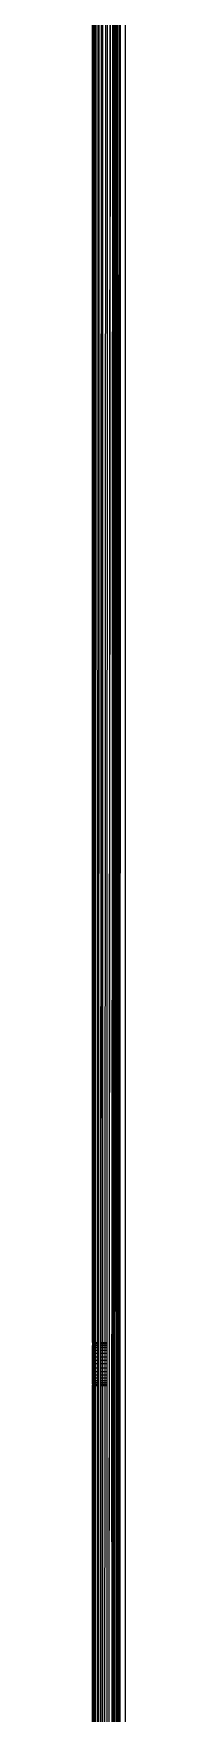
# Model space of a CAD drawing. Header units: inches. Extents: x 12 to 4609, y 5 to 3256.
# Drawn here: x 783.7 to 787.5, y 2251.2 to 2446.5 of the extents above; entities that cross this region are included whole.
import ezdxf

# ---------------------------------------------------------------- set-up
doc = ezdxf.new("R2010")
doc.units = ezdxf.units.IN
doc.header["$MEASUREMENT"] = 0

msp = doc.modelspace()

# ---------------------------------------------------------------- linework, layer by layer
for p, q in [((783.69, 2294.31), (783.69, 2548.31)), ((783.75, 2294.31), (783.76, 2547.87)), ((783.85, 2294.31), (783.89, 2547.55)), ((783.95, 2547.41), (783.93, 2294.31)), ((783.93, 2294.31), (783.99, 2547.35)), ((784.07, 2294.31), (784.12, 2547.17)), ((784.32, 2546.9), (784.26, 2294.31)), ((784.43, 2546.79), (784.12, 1736.45)), ((784.43, 2546.79), (784.32, 1736.72)), ((784.66, 2294.31), (784.77, 2546.45)), ((784.66, 2294.31), (784.81, 2546.41)), ((784.81, 2546.41), (784.79, 2294.31)), ((784.81, 2546.41), (784.83, 2294.31)), ((784.83, 2546.38), (784.83, 2294.31)), ((785.13, 2294.31), (785.27, 2546.03)), ((785.78, 2545.65), (785.27, 1737.59)), ((785.38, 2545.93), (785.35, 2294.31)), ((785.38, 1737.68), (785.78, 2545.65)), ((785.84, 1967.94), (786.32, 2545.27)), ((786.1, 2545.42), (785.89, 2126.46)), ((786.01, 2545.48), (785.94, 2295.26)), ((786.16, 2119.53), (786.16, 2545.38)), ((786.32, 2545.27), (786.16, 1952.31)), ((786.16, 2119.53), (786.32, 2545.27)), ((786.56, 2154.06), (786.44, 2545.19)), ((786.52, 2088.18), (786.44, 2545.19)), ((786.5, 2043.73), (786.44, 2545.19)), ((786.53, 2545.13), (786.59, 2212.41)), ((786.62, 2257.26), (786.58, 2545.1)), ((786.78, 2544.97), (786.62, 2257.26)), ((786.9, 2544.89), (786.32, 1738.35)), ((786.9, 2544.89), (786.78, 1738.65)), ((787.49, 2544.51), (787.49, 1739.11)), ((785.94, 2295.26), (785.89, 2126.46)), ((786.01, 1738.14), (785.94, 2295.26)), ((783.69, 2294.31), (783.69, 2294.27)), ((783.69, 2294.31), (783.75, 2294.31)), ((783.69, 2294.27), (783.69, 2294.16)), ((783.69, 2294.27), (783.75, 2294.27)), ((783.69, 2294.16), (783.69, 2293.97)), ((783.69, 2294.16), (783.75, 2294.16)), ((783.69, 2293.72), (783.69, 2293.97)), ((783.69, 2293.97), (783.75, 2293.97)), ((783.69, 2293.42), (783.69, 2293.72)), ((783.69, 2293.72), (783.75, 2293.72)), ((783.69, 2293.06), (783.69, 2293.42)), ((783.69, 2293.42), (783.75, 2293.42)), ((783.69, 2292.66), (783.69, 2293.06)), ((783.69, 2293.06), (783.75, 2293.06)), ((783.75, 2294.31), (783.85, 2294.31)), ((783.75, 2294.31), (783.75, 2294.27)), ((783.75, 2294.27), (783.85, 2294.27)), ((783.75, 2294.27), (783.75, 2294.16)), ((783.75, 2294.16), (783.85, 2294.16)), ((783.75, 2294.16), (783.75, 2293.97)), ((783.75, 2293.97), (783.85, 2293.97)), ((783.75, 2293.97), (783.75, 2293.72)), ((783.75, 2293.72), (783.85, 2293.72)), ((783.75, 2293.72), (783.75, 2293.42)), ((783.75, 2293.42), (783.85, 2293.42)), ((783.75, 2293.42), (783.75, 2293.06)), ((783.75, 2293.06), (783.85, 2293.06)), ((783.75, 2293.06), (783.75, 2292.66)), ((783.85, 2294.31), (783.93, 2294.31)), ((783.85, 2294.27), (783.85, 2294.31)), ((783.85, 2294.27), (783.93, 2294.27)), ((783.85, 2294.16), (783.85, 2294.27)), ((783.85, 2294.16), (783.93, 2294.16)), ((783.85, 2293.97), (783.85, 2294.16)), ((783.85, 2293.97), (783.93, 2293.97)), ((783.85, 2293.72), (783.85, 2293.97)), ((783.85, 2293.72), (783.93, 2293.72)), ((783.85, 2293.42), (783.85, 2293.72)), ((783.85, 2293.42), (783.93, 2293.42)), ((783.85, 2293.06), (783.85, 2293.42)), ((783.85, 2293.06), (783.93, 2293.06)), ((783.85, 2292.66), (783.85, 2293.06)), ((783.93, 2294.31), (784.07, 2294.31)), ((783.93, 2294.31), (783.93, 2294.27)), ((783.93, 2294.27), (784.07, 2294.27)), ((783.93, 2294.27), (783.93, 2294.16)), ((783.93, 2294.16), (784.07, 2294.16)), ((783.93, 2294.16), (783.93, 2293.97)), ((783.93, 2293.97), (784.07, 2293.97)), ((783.93, 2293.97), (783.93, 2293.72)), ((783.93, 2293.72), (784.07, 2293.72)), ((783.93, 2293.72), (783.93, 2293.42)), ((783.93, 2293.42), (784.07, 2293.42)), ((783.93, 2293.42), (783.93, 2293.06)), ((783.93, 2293.06), (784.07, 2293.06)), ((783.93, 2293.06), (783.93, 2292.66)), ((784.07, 2294.31), (784.26, 2294.31)), ((784.07, 2294.27), (784.07, 2294.31)), ((784.07, 2294.27), (784.26, 2294.27)), ((784.07, 2294.16), (784.07, 2294.27)), ((784.07, 2294.16), (784.26, 2294.16)), ((784.07, 2293.97), (784.07, 2294.16)), ((784.07, 2293.97), (784.26, 2293.97)), ((784.07, 2293.72), (784.07, 2293.97)), ((784.07, 2293.72), (784.26, 2293.72)), ((784.07, 2293.42), (784.07, 2293.72)), ((784.07, 2293.42), (784.26, 2293.42)), ((784.07, 2293.06), (784.07, 2293.42)), ((784.07, 2293.06), (784.26, 2293.06)), ((784.07, 2292.66), (784.07, 2293.06)), ((784.26, 2294.31), (784.26, 2294.27)), ((784.26, 2294.27), (784.26, 2294.16)), ((784.26, 2294.16), (784.26, 2293.97)), ((784.26, 2293.97), (784.26, 2293.72)), ((784.26, 2293.72), (784.26, 2293.42)), ((784.26, 2293.42), (784.26, 2293.06)), ((784.26, 2293.06), (784.26, 2292.66)), ((784.66, 2294.27), (784.66, 2294.31)), ((784.66, 2294.31), (784.79, 2294.31)), ((784.66, 2294.16), (784.66, 2294.27)), ((784.66, 2294.27), (784.79, 2294.27)), ((784.66, 2293.97), (784.66, 2294.16)), ((784.66, 2294.16), (784.79, 2294.16)), ((784.66, 2293.72), (784.66, 2293.97)), ((784.66, 2293.97), (784.79, 2293.97)), ((784.66, 2293.42), (784.66, 2293.72)), ((784.66, 2293.72), (784.79, 2293.72)), ((784.66, 2293.06), (784.66, 2293.42)), ((784.66, 2293.42), (784.79, 2293.42)), ((784.66, 2292.66), (784.66, 2293.06)), ((784.66, 2293.06), (784.79, 2293.06)), ((784.79, 2294.31), (784.83, 2294.31)), ((784.79, 2294.31), (784.79, 2294.27)), ((784.79, 2294.27), (784.83, 2294.27)), ((784.79, 2294.27), (784.79, 2294.16)), ((784.79, 2294.16), (784.83, 2294.16)), ((784.79, 2294.16), (784.79, 2293.97)), ((784.79, 2293.97), (784.83, 2293.97)), ((784.79, 2293.97), (784.79, 2293.72)), ((784.79, 2293.72), (784.83, 2293.72)), ((784.79, 2293.72), (784.79, 2293.42)), ((784.79, 2293.42), (784.83, 2293.42)), ((784.79, 2293.42), (784.79, 2293.06)), ((784.79, 2293.06), (784.83, 2293.06)), ((784.79, 2293.06), (784.79, 2292.66)), ((784.83, 2294.31), (785.13, 2294.31)), ((784.83, 2294.31), (784.83, 2294.27)), ((784.83, 2294.27), (785.13, 2294.27)), ((784.83, 2294.27), (784.83, 2294.16)), ((784.83, 2294.16), (785.13, 2294.16)), ((784.83, 2294.16), (784.83, 2293.97)), ((784.83, 2293.97), (785.13, 2293.97)), ((784.83, 2293.97), (784.83, 2293.72)), ((784.83, 2293.72), (785.13, 2293.72)), ((784.83, 2293.72), (784.83, 2293.42)), ((784.83, 2293.42), (785.13, 2293.42)), ((784.83, 2293.42), (784.83, 2293.06)), ((784.83, 2293.06), (785.13, 2293.06)), ((784.83, 2293.06), (784.83, 2292.66)), ((785.13, 2294.31), (785.35, 2294.31)), ((785.13, 2294.27), (785.13, 2294.31)), ((785.13, 2294.27), (785.35, 2294.27)), ((785.13, 2294.16), (785.13, 2294.27)), ((785.13, 2294.16), (785.35, 2294.16)), ((785.13, 2293.97), (785.13, 2294.16)), ((785.13, 2293.97), (785.35, 2293.97)), ((785.13, 2293.72), (785.13, 2293.97)), ((785.13, 2293.72), (785.35, 2293.72)), ((785.13, 2293.42), (785.13, 2293.72)), ((785.13, 2293.42), (785.35, 2293.42)), ((785.13, 2293.06), (785.13, 2293.42)), ((785.13, 2293.06), (785.35, 2293.06)), ((785.13, 2292.66), (785.13, 2293.06)), ((785.35, 2294.31), (785.35, 2294.27)), ((785.35, 2294.27), (785.35, 2294.16)), ((785.35, 2294.16), (785.35, 2293.97)), ((785.35, 2293.97), (785.35, 2293.72)), ((785.35, 2293.72), (785.35, 2293.42)), ((785.35, 2293.42), (785.35, 2293.06)), ((785.35, 2293.06), (785.35, 2292.66)), ((783.69, 2292.24), (783.69, 2292.66)), ((783.69, 2292.66), (783.75, 2292.66)), ((783.69, 2291.81), (783.69, 2292.24)), ((783.69, 2292.24), (783.75, 2292.24)), ((783.69, 2291.37), (783.69, 2291.81)), ((783.75, 2291.81), (783.69, 2291.81)), ((783.69, 2290.95), (783.69, 2291.37)), ((783.69, 2291.37), (783.75, 2291.37)), ((783.75, 2292.66), (783.85, 2292.66)), ((783.75, 2292.66), (783.75, 2292.24)), ((783.75, 2292.24), (783.85, 2292.24)), ((783.75, 2292.24), (783.75, 2291.81)), ((783.85, 2291.81), (783.75, 2291.81)), ((783.75, 2291.81), (783.75, 2291.37)), ((783.75, 2291.37), (783.85, 2291.37)), ((783.75, 2291.37), (783.75, 2290.95)), ((783.85, 2292.66), (783.93, 2292.66)), ((783.85, 2292.24), (783.85, 2292.66)), ((783.85, 2292.24), (783.93, 2292.24)), ((783.85, 2291.81), (783.85, 2292.24)), ((783.93, 2291.81), (783.85, 2291.81)), ((783.85, 2291.37), (783.85, 2291.81)), ((783.85, 2291.37), (783.93, 2291.37)), ((783.85, 2290.95), (783.85, 2291.37)), ((783.93, 2292.66), (784.07, 2292.66)), ((783.93, 2292.66), (783.93, 2292.24)), ((783.93, 2292.24), (784.07, 2292.24)), ((783.93, 2292.24), (783.93, 2291.81)), ((784.07, 2291.81), (783.93, 2291.81)), ((783.93, 2291.81), (783.93, 2291.37)), ((783.93, 2291.37), (784.07, 2291.37)), ((783.93, 2291.37), (783.93, 2290.95)), ((784.07, 2292.66), (784.26, 2292.66)), ((784.07, 2292.24), (784.07, 2292.66)), ((784.07, 2292.24), (784.26, 2292.24)), ((784.07, 2291.81), (784.07, 2292.24)), ((784.26, 2291.81), (784.07, 2291.81)), ((784.07, 2291.37), (784.07, 2291.81)), ((784.07, 2291.37), (784.26, 2291.37)), ((784.07, 2290.95), (784.07, 2291.37)), ((784.26, 2292.66), (784.26, 2292.24)), ((784.26, 2292.24), (784.26, 2291.81)), ((784.26, 2291.81), (784.26, 2291.37)), ((784.26, 2291.37), (784.26, 2290.95)), ((784.66, 2292.24), (784.66, 2292.66)), ((784.66, 2292.66), (784.79, 2292.66)), ((784.66, 2291.81), (784.66, 2292.24)), ((784.66, 2292.24), (784.79, 2292.24)), ((784.66, 2291.37), (784.66, 2291.81)), ((784.79, 2291.81), (784.66, 2291.81)), ((784.66, 2290.95), (784.66, 2291.37)), ((784.66, 2291.37), (784.79, 2291.37)), ((784.79, 2292.66), (784.83, 2292.66)), ((784.79, 2292.66), (784.79, 2292.24)), ((784.79, 2292.24), (784.83, 2292.24)), ((784.79, 2292.24), (784.79, 2291.81)), ((784.83, 2291.81), (784.79, 2291.81)), ((784.79, 2291.81), (784.79, 2291.37)), ((784.79, 2291.37), (784.83, 2291.37)), ((784.79, 2291.37), (784.79, 2290.95)), ((784.83, 2292.66), (785.13, 2292.66)), ((784.83, 2292.66), (784.83, 2292.24)), ((784.83, 2292.24), (785.13, 2292.24)), ((784.83, 2292.24), (784.83, 2291.81)), ((785.13, 2291.81), (784.83, 2291.81)), ((784.83, 2291.81), (784.83, 2291.37)), ((784.83, 2291.37), (785.13, 2291.37)), ((784.83, 2291.37), (784.83, 2290.95)), ((785.13, 2292.66), (785.35, 2292.66)), ((785.13, 2292.24), (785.13, 2292.66)), ((785.13, 2292.24), (785.35, 2292.24)), ((785.13, 2291.81), (785.13, 2292.24)), ((785.35, 2291.81), (785.13, 2291.81)), ((785.13, 2291.37), (785.13, 2291.81)), ((785.13, 2291.37), (785.35, 2291.37)), ((785.13, 2290.95), (785.13, 2291.37)), ((785.35, 2292.66), (785.35, 2292.24)), ((785.35, 2292.24), (785.35, 2291.81)), ((785.35, 2291.81), (785.35, 2291.37)), ((785.35, 2291.37), (785.35, 2290.95)), ((783.69, 2290.56), (783.69, 2290.95)), ((783.69, 2290.95), (783.75, 2290.95)), ((783.69, 2290.2), (783.69, 2290.56)), ((783.69, 2290.56), (783.75, 2290.56)), ((783.69, 2289.89), (783.69, 2290.2)), ((783.69, 2290.2), (783.75, 2290.2)), ((783.69, 2289.89), (783.75, 2289.89)), ((783.69, 2289.64), (783.69, 2289.89)), ((783.69, 2289.64), (783.75, 2289.64)), ((783.69, 2289.46), (783.69, 2289.64)), ((783.69, 2289.46), (783.69, 2289.35)), ((783.69, 2289.46), (783.75, 2289.46)), ((783.69, 2289.31), (783.69, 2289.35)), ((783.69, 2289.35), (783.75, 2289.35)), ((783.69, 2289.31), (783.75, 2289.31)), ((783.69, 2194.31), (783.69, 2289.31)), ((783.75, 2290.95), (783.85, 2290.95)), ((783.75, 2290.95), (783.75, 2290.56)), ((783.75, 2290.56), (783.85, 2290.56)), ((783.75, 2290.56), (783.75, 2290.2)), ((783.75, 2290.2), (783.85, 2290.2)), ((783.75, 2290.2), (783.75, 2289.89)), ((783.75, 2289.89), (783.85, 2289.89)), ((783.75, 2289.89), (783.75, 2289.64)), ((783.75, 2289.64), (783.85, 2289.64)), ((783.75, 2289.64), (783.75, 2289.46)), ((783.75, 2289.46), (783.85, 2289.46)), ((783.75, 2289.46), (783.75, 2289.35)), ((783.75, 2289.35), (783.85, 2289.35)), ((783.75, 2289.35), (783.75, 2289.31)), ((783.75, 2289.31), (783.85, 2289.31)), ((783.75, 2289.31), (783.75, 2194.31)), ((783.83, 2194.31), (783.85, 2289.31)), ((783.85, 2290.95), (783.93, 2290.95)), ((783.85, 2290.56), (783.85, 2290.95)), ((783.85, 2290.56), (783.93, 2290.56)), ((783.85, 2290.2), (783.85, 2290.56)), ((783.85, 2290.2), (783.93, 2290.2)), ((783.85, 2289.89), (783.85, 2290.2)), ((783.85, 2289.89), (783.93, 2289.89)), ((783.85, 2289.64), (783.85, 2289.89)), ((783.85, 2289.64), (783.93, 2289.64)), ((783.85, 2289.46), (783.85, 2289.64)), ((783.85, 2289.46), (783.93, 2289.46)), ((783.85, 2289.35), (783.85, 2289.46)), ((783.85, 2289.35), (783.93, 2289.35)), ((783.85, 2289.31), (783.85, 2289.35)), ((783.85, 2289.31), (783.93, 2289.31)), ((783.93, 2290.95), (784.07, 2290.95)), ((783.93, 2290.95), (783.93, 2290.56)), ((783.93, 2290.56), (784.07, 2290.56)), ((783.93, 2290.56), (783.93, 2290.2)), ((783.93, 2290.2), (784.07, 2290.2)), ((783.93, 2290.2), (783.93, 2289.89)), ((783.93, 2289.89), (784.07, 2289.89)), ((783.93, 2289.89), (783.93, 2289.64)), ((783.93, 2289.64), (784.07, 2289.64)), ((783.93, 2289.64), (783.93, 2289.46)), ((783.93, 2289.46), (784.07, 2289.46)), ((783.93, 2289.46), (783.93, 2289.35)), ((783.93, 2289.35), (784.07, 2289.35)), ((783.93, 2289.35), (783.93, 2289.31)), ((783.93, 2289.31), (784.07, 2289.31)), ((783.93, 2289.31), (783.93, 2194.31)), ((784.05, 2194.31), (784.07, 2289.31)), ((784.07, 2290.95), (784.26, 2290.95)), ((784.07, 2290.56), (784.07, 2290.95)), ((784.07, 2290.56), (784.26, 2290.56)), ((784.07, 2290.2), (784.07, 2290.56)), ((784.07, 2290.2), (784.26, 2290.2)), ((784.07, 2289.89), (784.07, 2290.2)), ((784.07, 2289.89), (784.26, 2289.89)), ((784.07, 2289.64), (784.07, 2289.89)), ((784.07, 2289.64), (784.26, 2289.64)), ((784.07, 2289.46), (784.07, 2289.64)), ((784.07, 2289.46), (784.26, 2289.46)), ((784.07, 2289.35), (784.07, 2289.46)), ((784.07, 2289.35), (784.26, 2289.35)), ((784.07, 2289.31), (784.07, 2289.35)), ((784.07, 2289.31), (784.26, 2289.31)), ((784.26, 2289.31), (784.23, 2194.31)), ((784.26, 2290.95), (784.26, 2290.56)), ((784.26, 2290.56), (784.26, 2290.2)), ((784.26, 2290.2), (784.26, 2289.89)), ((784.26, 2289.89), (784.26, 2289.64)), ((784.26, 2289.64), (784.26, 2289.46)), ((784.26, 2289.46), (784.26, 2289.35)), ((784.26, 2289.35), (784.26, 2289.31)), ((784.62, 2194.31), (784.66, 2289.31)), ((784.66, 2290.56), (784.66, 2290.95)), ((784.66, 2290.95), (784.79, 2290.95)), ((784.66, 2290.2), (784.66, 2290.56)), ((784.66, 2290.56), (784.79, 2290.56)), ((784.66, 2289.89), (784.66, 2290.2)), ((784.66, 2290.2), (784.79, 2290.2)), ((784.66, 2289.64), (784.66, 2289.89)), ((784.66, 2289.89), (784.79, 2289.89)), ((784.66, 2289.46), (784.66, 2289.64)), ((784.66, 2289.64), (784.79, 2289.64)), ((784.66, 2289.35), (784.66, 2289.46)), ((784.66, 2289.46), (784.79, 2289.46)), ((784.66, 2289.31), (784.66, 2289.35)), ((784.66, 2289.35), (784.79, 2289.35)), ((784.66, 2289.31), (784.79, 2289.31)), ((784.79, 2290.95), (784.83, 2290.95)), ((784.79, 2290.95), (784.79, 2290.56)), ((784.79, 2290.56), (784.83, 2290.56)), ((784.79, 2290.56), (784.79, 2290.2)), ((784.79, 2290.2), (784.83, 2290.2)), ((784.79, 2290.2), (784.79, 2289.89)), ((784.79, 2289.89), (784.83, 2289.89)), ((784.79, 2289.89), (784.79, 2289.64)), ((784.79, 2289.64), (784.83, 2289.64)), ((784.79, 2289.64), (784.79, 2289.46)), ((784.79, 2289.46), (784.83, 2289.46)), ((784.79, 2289.46), (784.79, 2289.35)), ((784.79, 2289.35), (784.83, 2289.35)), ((784.79, 2289.35), (784.79, 2289.31)), ((784.79, 2289.31), (784.83, 2289.31)), ((784.79, 2289.31), (784.79, 2194.31)), ((784.83, 2289.31), (784.82, 2194.31)), ((784.83, 2290.95), (785.13, 2290.95)), ((784.83, 2290.95), (784.83, 2290.56)), ((784.83, 2290.56), (785.13, 2290.56)), ((784.83, 2290.56), (784.83, 2290.2)), ((784.83, 2290.2), (785.13, 2290.2)), ((784.83, 2290.2), (784.83, 2289.89)), ((784.83, 2289.89), (785.13, 2289.89)), ((784.83, 2289.89), (784.83, 2289.64)), ((784.83, 2289.64), (785.13, 2289.64)), ((784.83, 2289.64), (784.83, 2289.46)), ((784.83, 2289.46), (785.13, 2289.46)), ((784.83, 2289.46), (784.83, 2289.35)), ((784.83, 2289.35), (785.13, 2289.35)), ((784.83, 2289.35), (784.83, 2289.31)), ((784.83, 2289.31), (785.13, 2289.31)), ((785.08, 2194.31), (785.13, 2289.31)), ((785.13, 2290.95), (785.35, 2290.95)), ((785.13, 2290.56), (785.13, 2290.95)), ((785.13, 2290.56), (785.35, 2290.56)), ((785.13, 2290.2), (785.13, 2290.56)), ((785.13, 2290.2), (785.35, 2290.2)), ((785.13, 2289.89), (785.13, 2290.2)), ((785.13, 2289.89), (785.35, 2289.89)), ((785.13, 2289.64), (785.13, 2289.89)), ((785.13, 2289.64), (785.35, 2289.64)), ((785.13, 2289.46), (785.13, 2289.64)), ((785.13, 2289.46), (785.35, 2289.46)), ((785.13, 2289.35), (785.13, 2289.46)), ((785.13, 2289.35), (785.35, 2289.35)), ((785.13, 2289.31), (785.13, 2289.35)), ((785.13, 2289.31), (785.35, 2289.31)), ((785.35, 2289.31), (785.33, 2194.31)), ((785.35, 2290.95), (785.35, 2290.56)), ((785.35, 2290.56), (785.35, 2290.2)), ((785.35, 2290.2), (785.35, 2289.89)), ((785.35, 2289.89), (785.35, 2289.64)), ((785.35, 2289.64), (785.35, 2289.46)), ((785.35, 2289.46), (785.35, 2289.35)), ((785.35, 2289.35), (785.35, 2289.31)), ((786.62, 2257.26), (786.59, 2212.41))]:
    msp.add_line(p, q)

doc.saveas('drawing.dxf')
